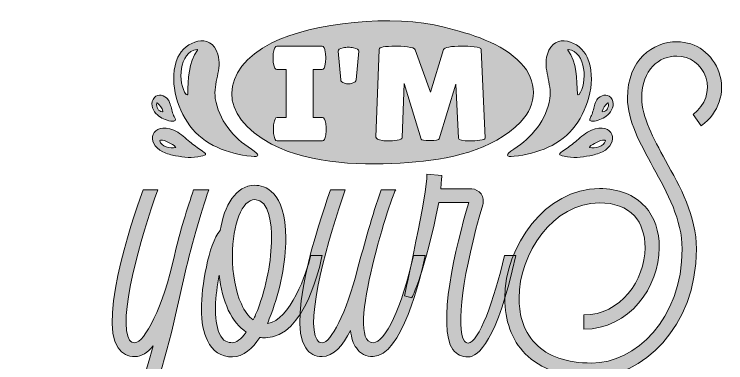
# Model space of a CAD drawing. Header units: inches. Extents: x 146 to 939, y -958 to -114.
# Drawn here: x 146 to 939, y -503 to -114 of the extents above; entities that cross this region are included whole.
import ezdxf

# ---------------------------------------------------------------- set-up
doc = ezdxf.new("R2010")
doc.units = ezdxf.units.IN
doc.header["$MEASUREMENT"] = 0
doc.layers.add('Layer 1', color=7, linetype='Continuous')

# ---------------------------------------------------------------- blocks, each defined once
blk = doc.blocks.new('block 3')
at = {"layer": 'Layer 1', "true_color": 0xfd2b7b}
h = blk.add_hatch(color=230, dxfattribs=at)
h.dxf.hatch_style = 2
edge = h.paths.add_edge_path()
edge.add_spline(control_points=[(715.32, -493.1), (700.31, -477.63), (692.58, -456.26), (692.58, -431.25), (692.58, -373.49), (737.6, -308.92), (798.09, -308.92), (819.46, -308.92), (837.2, -315.74), (849.02, -328.93), (859.48, -340.75), (864.94, -356.21), (864.94, -374.86), (864.94, -418.52), (831.28, -465.81), (780.81, -465.81), (780.81, -465.81), (780.81, -449.9), (780.81, -449.9), (821.74, -449.9), (849.02, -411.24), (849.02, -374.86), (849.02, -360.31), (844.93, -348.03), (837.2, -339.39), (828.1, -329.84), (814.91, -324.83), (798.09, -324.83), (746.7, -324.83), (708.5, -381.22), (708.5, -431.25), (708.5, -445.8), (711.68, -466.26), (726.69, -481.73), (740.79, -496.28), (761.71, -503.56), (789.45, -503.56), (838.11, -503.56), (890.4, -454.9), (890.4, -376.22), (890.4, -343.93), (874.03, -313.92), (858.12, -285.27), (843.56, -258.44), (829.47, -233.43), (829.47, -207.96), (829.47, -164.76), (858.12, -145.2), (884.49, -145.2), (906.32, -145.2), (924.51, -158.85), (931.79, -179.76), (939.06, -201.59), (931.33, -224.33), (911.78, -238.88), (911.78, -238.88), (902.68, -226.15), (902.68, -226.15), (916.33, -215.69), (921.78, -200.23), (916.78, -184.77), (911.78, -170.21), (899.04, -161.12), (884.49, -161.12), (864.94, -161.12), (845.38, -175.67), (845.38, -207.96), (845.38, -229.33), (858.12, -252.53), (871.76, -277.54), (888.13, -306.64), (906.32, -339.84), (906.32, -376.22), (906.32, -464.45), (845.38, -519.47), (789.45, -519.47), (757.61, -519.47), (732.6, -510.38), (715.32, -493.1)], knot_values=[0, 0, 0, 0, 1, 1, 1, 2, 2, 2, 3, 3, 3, 4, 4, 4, 5, 5, 5, 6, 6, 6, 7, 7, 7, 8, 8, 8, 9, 9, 9, 10, 10, 10, 11, 11, 11, 12, 12, 12, 13, 13, 13, 14, 14, 14, 15, 15, 15, 16, 16, 16, 17, 17, 17, 18, 18, 18, 19, 19, 19, 20, 20, 20, 21, 21, 21, 22, 22, 22, 23, 23, 23, 24, 24, 24, 25, 25, 25, 26, 26, 26, 26], degree=3, periodic=1)
h = blk.add_hatch(color=230, dxfattribs=at)
h.dxf.hatch_style = 2
edge = h.paths.add_edge_path()
edge.add_spline(control_points=[(634.83, -488.55), (616.64, -463.54), (637.56, -373.49), (652.57, -324.38), (652.57, -324.38), (618.91, -324.38), (618.91, -324.38), (603.91, -401.69), (588.9, -430.8), (588.9, -430.8), (588.9, -430.8), (580.71, -428.52), (580.71, -428.52), (580.71, -428.52), (606.63, -311.64), (605.73, -293), (605.73, -293), (622.55, -294.37), (622.55, -294.37), (622.55, -294.37), (622.1, -300.73), (621.19, -309.37), (621.19, -309.37), (655.75, -309.37), (655.75, -309.37), (659.84, -309.37), (663.48, -311.64), (666.21, -314.83), (668.48, -318.47), (669.39, -323.01), (668.03, -327.11), (646.2, -400.32), (637.56, -465.36), (647.56, -479), (648.93, -480.36), (649.84, -481.27), (651.66, -481.27), (663.02, -481.27), (681.21, -433.52), (692.13, -383.5), (692.13, -383.5), (704.86, -383.5), (704.86, -383.5), (683.94, -479.91), (662.57, -496.73), (651.66, -496.73), (644.83, -496.73), (638.92, -494.01), (634.83, -488.55)], knot_values=[0, 0, 0, 0, 1, 1, 1, 2, 2, 2, 3, 3, 3, 4, 4, 4, 5, 5, 5, 6, 6, 6, 7, 7, 7, 8, 8, 8, 9, 9, 9, 10, 10, 10, 11, 11, 11, 12, 12, 12, 13, 13, 13, 14, 14, 14, 15, 15, 15, 16, 16, 16, 16], degree=3, periodic=1)
h = blk.add_hatch(color=230, dxfattribs=at)
h.dxf.hatch_style = 2
edge = h.paths.add_edge_path()
edge.add_spline(control_points=[(361.07, -478.54), (356.53, -469.9), (354.25, -457.63), (354.25, -442.62), (354.25, -419.88), (361.98, -370.31), (375.17, -355.76), (379.72, -328.02), (392.45, -305.28), (413.82, -305.28), (424.29, -305.28), (448.39, -311.19), (448.39, -364.4), (448.39, -390.78), (442.02, -423.06), (432.02, -448.99), (430.65, -452.17), (429.29, -455.81), (427.92, -459.44), (453.39, -456.26), (472.03, -402.6), (476.13, -383.5), (476.13, -383.5), (488.86, -383.5), (488.86, -383.5), (487.04, -392.59), (470.22, -475.36), (425.65, -475.36), (423.37, -475.36), (421.56, -475.36), (419.28, -474.91), (411.55, -487.19), (401.09, -496.73), (388.81, -496.73), (376.53, -496.73), (366.53, -490.37), (361.07, -478.54)], knot_values=[0, 0, 0, 0, 1, 1, 1, 2, 2, 2, 3, 3, 3, 4, 4, 4, 5, 5, 5, 6, 6, 6, 7, 7, 7, 8, 8, 8, 9, 9, 9, 10, 10, 10, 11, 11, 11, 12, 12, 12, 12], degree=3, periodic=1)
edge = h.paths.add_edge_path()
edge.add_spline(control_points=[(374.26, -470.36), (378.35, -479.91), (384.26, -480.82), (388.81, -480.82), (392.45, -480.82), (398.36, -477.63), (404.27, -469), (396.54, -463.99), (389.72, -455.35), (384.26, -444.44), (379.26, -433.52), (375.63, -419.88), (374.26, -405.33), (369.71, -428.06), (367.44, -454.9), (374.26, -470.36)], knot_values=[0, 0, 0, 0, 1, 1, 1, 2, 2, 2, 3, 3, 3, 4, 4, 4, 5, 5, 5, 5], degree=3, periodic=1)
edge = h.paths.add_edge_path()
edge.add_spline(control_points=[(388.81, -383.95), (388.81, -404.42), (392.45, -423.52), (398.82, -437.62), (402.46, -445.8), (407, -451.71), (412.01, -455.35), (413.82, -451.71), (415.64, -447.62), (417.46, -443.07), (426.56, -418.97), (432.47, -388.95), (432.47, -364.4), (432.47, -351.21), (430.65, -321.2), (413.82, -321.2), (399.73, -321.2), (388.81, -348.48), (388.81, -383.95)], knot_values=[0, 0, 0, 0, 1, 1, 1, 2, 2, 2, 3, 3, 3, 4, 4, 4, 5, 5, 5, 6, 6, 6, 6], degree=3, periodic=1)
h = blk.add_hatch(color=230, dxfattribs=at)
h.dxf.hatch_style = 2
edge = h.paths.add_edge_path()
edge.add_spline(control_points=[(603.91, -383.5), (598.45, -408.96), (577.53, -496.28), (545.7, -496.28), (537.97, -496.28), (531.14, -493.1), (527.05, -486.73), (523.41, -482.18), (521.59, -475.36), (520.69, -467.17), (512.04, -484), (501.59, -496.28), (488.85, -496.28), (481.12, -496.28), (474.75, -493.1), (470.66, -486.73), (447.01, -453.53), (492.94, -324.83), (498.4, -310.28), (498.4, -310.28), (514.77, -310.28), (514.77, -310.28), (496.13, -362.12), (469.3, -457.63), (483.39, -477.63), (484.76, -479.91), (486.58, -480.82), (488.85, -480.82), (498.86, -480.82), (515.68, -448.07), (528.42, -398.51), (536.6, -368.95), (544.33, -339.84), (554.79, -310.28), (554.79, -310.28), (571.17, -310.28), (571.17, -310.28), (568.89, -308.46), (512.04, -480.82), (545.7, -480.82), (558.89, -480.82), (577.99, -441.71), (590.72, -383.5), (590.72, -383.5), (603.91, -383.5), (603.91, -383.5)], knot_values=[0, 0, 0, 0, 1, 1, 1, 2, 2, 2, 3, 3, 3, 4, 4, 4, 5, 5, 5, 6, 6, 6, 7, 7, 7, 8, 8, 8, 9, 9, 9, 10, 10, 10, 11, 11, 11, 12, 12, 12, 13, 13, 13, 14, 14, 14, 15, 15, 15, 15], degree=3, periodic=1)
h = blk.add_hatch(color=230, dxfattribs=at)
h.dxf.hatch_style = 2
edge = h.paths.add_edge_path()
edge.add_spline(control_points=[(362.44, -310.28), (353.8, -335.75), (341.98, -375.77), (334.25, -410.79), (311.51, -514.02), (285.59, -630.89), (208.28, -630.89), (161.89, -630.89), (145.52, -591.78), (145.52, -555.4), (145.52, -555.4), (161.44, -555.4), (161.44, -555.4), (161.44, -573.59), (165.98, -615.43), (208.28, -615.43), (256.03, -615.43), (281.49, -555.4), (300.59, -484.46), (294.23, -491.73), (287.41, -496.28), (280.13, -496.28), (272.4, -496.28), (266.03, -493.1), (261.48, -486.73), (237.84, -453.53), (283.77, -324.83), (289.23, -310.28), (289.23, -310.28), (305.6, -310.28), (305.6, -310.28), (286.5, -362.12), (260.12, -457.63), (274.22, -478.09), (275.58, -479.91), (277.4, -480.82), (280.13, -480.82), (290.59, -480.82), (311.51, -441.71), (324.24, -383.5), (330.15, -356.67), (338.79, -330.29), (345.62, -310.28), (345.62, -310.28), (362.44, -310.28), (362.44, -310.28)], knot_values=[0, 0, 0, 0, 1, 1, 1, 2, 2, 2, 3, 3, 3, 4, 4, 4, 5, 5, 5, 6, 6, 6, 7, 7, 7, 8, 8, 8, 9, 9, 9, 10, 10, 10, 11, 11, 11, 12, 12, 12, 13, 13, 13, 14, 14, 14, 15, 15, 15, 15], degree=3, periodic=1)
at = {"layer": 'Layer 1', "lineweight": 0}
for points, knots in [([(715.32, -493.1), (700.31, -477.63), (692.58, -456.26), (692.58, -431.25), (692.58, -373.49), (737.6, -308.92), (798.09, -308.92), (819.46, -308.92), (837.2, -315.74), (849.02, -328.93), (859.48, -340.75), (864.94, -356.21), (864.94, -374.86), (864.94, -418.52), (831.28, -465.81), (780.81, -465.81), (780.81, -465.81), (780.81, -449.9), (780.81, -449.9), (821.74, -449.9), (849.02, -411.24), (849.02, -374.86), (849.02, -360.31), (844.93, -348.03), (837.2, -339.39), (828.1, -329.84), (814.91, -324.83), (798.09, -324.83), (746.7, -324.83), (708.5, -381.22), (708.5, -431.25), (708.5, -445.8), (711.68, -466.26), (726.69, -481.73), (740.79, -496.28), (761.71, -503.56), (789.45, -503.56), (838.11, -503.56), (890.4, -454.9), (890.4, -376.22), (890.4, -343.93), (874.03, -313.92), (858.12, -285.27), (843.56, -258.44), (829.47, -233.43), (829.47, -207.96), (829.47, -164.76), (858.12, -145.2), (884.49, -145.2), (906.32, -145.2), (924.51, -158.85), (931.79, -179.76), (939.06, -201.59), (931.33, -224.33), (911.78, -238.88), (911.78, -238.88), (902.68, -226.15), (902.68, -226.15), (916.33, -215.69), (921.78, -200.23), (916.78, -184.77), (911.78, -170.21), (899.04, -161.12), (884.49, -161.12), (864.94, -161.12), (845.38, -175.67), (845.38, -207.96), (845.38, -229.33), (858.12, -252.53), (871.76, -277.54), (888.13, -306.64), (906.32, -339.84), (906.32, -376.22), (906.32, -464.45), (845.38, -519.47), (789.45, -519.47), (757.61, -519.47), (732.6, -510.38), (715.32, -493.1)], [0, 0, 0, 0, 1, 1, 1, 2, 2, 2, 3, 3, 3, 4, 4, 4, 5, 5, 5, 6, 6, 6, 7, 7, 7, 8, 8, 8, 9, 9, 9, 10, 10, 10, 11, 11, 11, 12, 12, 12, 13, 13, 13, 14, 14, 14, 15, 15, 15, 16, 16, 16, 17, 17, 17, 18, 18, 18, 19, 19, 19, 20, 20, 20, 21, 21, 21, 22, 22, 22, 23, 23, 23, 24, 24, 24, 25, 25, 25, 26, 26, 26, 26]), ([(634.83, -488.55), (616.64, -463.54), (637.56, -373.49), (652.57, -324.38), (652.57, -324.38), (618.91, -324.38), (618.91, -324.38), (603.91, -401.69), (588.9, -430.8), (588.9, -430.8), (588.9, -430.8), (580.71, -428.52), (580.71, -428.52), (580.71, -428.52), (606.63, -311.64), (605.73, -293), (605.73, -293), (622.55, -294.37), (622.55, -294.37), (622.55, -294.37), (622.1, -300.73), (621.19, -309.37), (621.19, -309.37), (655.75, -309.37), (655.75, -309.37), (659.84, -309.37), (663.48, -311.64), (666.21, -314.83), (668.48, -318.47), (669.39, -323.01), (668.03, -327.11), (646.2, -400.32), (637.56, -465.36), (647.56, -479), (648.93, -480.36), (649.84, -481.27), (651.66, -481.27), (663.02, -481.27), (681.21, -433.52), (692.13, -383.5), (692.13, -383.5), (704.86, -383.5), (704.86, -383.5), (683.94, -479.91), (662.57, -496.73), (651.66, -496.73), (644.83, -496.73), (638.92, -494.01), (634.83, -488.55)], [0, 0, 0, 0, 1, 1, 1, 2, 2, 2, 3, 3, 3, 4, 4, 4, 5, 5, 5, 6, 6, 6, 7, 7, 7, 8, 8, 8, 9, 9, 9, 10, 10, 10, 11, 11, 11, 12, 12, 12, 13, 13, 13, 14, 14, 14, 15, 15, 15, 16, 16, 16, 16]), ([(361.07, -478.54), (356.53, -469.9), (354.25, -457.63), (354.25, -442.62), (354.25, -419.88), (361.98, -370.31), (375.17, -355.76), (379.72, -328.02), (392.45, -305.28), (413.82, -305.28), (424.29, -305.28), (448.39, -311.19), (448.39, -364.4), (448.39, -390.78), (442.02, -423.06), (432.02, -448.99), (430.65, -452.17), (429.29, -455.81), (427.92, -459.44), (453.39, -456.26), (472.03, -402.6), (476.13, -383.5), (476.13, -383.5), (488.86, -383.5), (488.86, -383.5), (487.04, -392.59), (470.22, -475.36), (425.65, -475.36), (423.37, -475.36), (421.56, -475.36), (419.28, -474.91), (411.55, -487.19), (401.09, -496.73), (388.81, -496.73), (376.53, -496.73), (366.53, -490.37), (361.07, -478.54)], [0, 0, 0, 0, 1, 1, 1, 2, 2, 2, 3, 3, 3, 4, 4, 4, 5, 5, 5, 6, 6, 6, 7, 7, 7, 8, 8, 8, 9, 9, 9, 10, 10, 10, 11, 11, 11, 12, 12, 12, 12]), ([(603.91, -383.5), (598.45, -408.96), (577.53, -496.28), (545.7, -496.28), (537.97, -496.28), (531.14, -493.1), (527.05, -486.73), (523.41, -482.18), (521.59, -475.36), (520.69, -467.17), (512.04, -484), (501.59, -496.28), (488.85, -496.28), (481.12, -496.28), (474.75, -493.1), (470.66, -486.73), (447.01, -453.53), (492.94, -324.83), (498.4, -310.28), (498.4, -310.28), (514.77, -310.28), (514.77, -310.28), (496.13, -362.12), (469.3, -457.63), (483.39, -477.63), (484.76, -479.91), (486.58, -480.82), (488.85, -480.82), (498.86, -480.82), (515.68, -448.07), (528.42, -398.51), (536.6, -368.95), (544.33, -339.84), (554.79, -310.28), (554.79, -310.28), (571.17, -310.28), (571.17, -310.28), (568.89, -308.46), (512.04, -480.82), (545.7, -480.82), (558.89, -480.82), (577.99, -441.71), (590.72, -383.5), (590.72, -383.5), (603.91, -383.5), (603.91, -383.5)], [0, 0, 0, 0, 1, 1, 1, 2, 2, 2, 3, 3, 3, 4, 4, 4, 5, 5, 5, 6, 6, 6, 7, 7, 7, 8, 8, 8, 9, 9, 9, 10, 10, 10, 11, 11, 11, 12, 12, 12, 13, 13, 13, 14, 14, 14, 15, 15, 15, 15]), ([(362.44, -310.28), (353.8, -335.75), (341.98, -375.77), (334.25, -410.79), (311.51, -514.02), (285.59, -630.89), (208.28, -630.89), (161.89, -630.89), (145.52, -591.78), (145.52, -555.4), (145.52, -555.4), (161.44, -555.4), (161.44, -555.4), (161.44, -573.59), (165.98, -615.43), (208.28, -615.43), (256.03, -615.43), (281.49, -555.4), (300.59, -484.46), (294.23, -491.73), (287.41, -496.28), (280.13, -496.28), (272.4, -496.28), (266.03, -493.1), (261.48, -486.73), (237.84, -453.53), (283.77, -324.83), (289.23, -310.28), (289.23, -310.28), (305.6, -310.28), (305.6, -310.28), (286.5, -362.12), (260.12, -457.63), (274.22, -478.09), (275.58, -479.91), (277.4, -480.82), (280.13, -480.82), (290.59, -480.82), (311.51, -441.71), (324.24, -383.5), (330.15, -356.67), (338.79, -330.29), (345.62, -310.28), (345.62, -310.28), (362.44, -310.28), (362.44, -310.28)], [0, 0, 0, 0, 1, 1, 1, 2, 2, 2, 3, 3, 3, 4, 4, 4, 5, 5, 5, 6, 6, 6, 7, 7, 7, 8, 8, 8, 9, 9, 9, 10, 10, 10, 11, 11, 11, 12, 12, 12, 13, 13, 13, 14, 14, 14, 15, 15, 15, 15]), ([(388.81, -383.95), (388.81, -404.42), (392.45, -423.52), (398.82, -437.62), (402.46, -445.8), (407, -451.71), (412.01, -455.35), (413.82, -451.71), (415.64, -447.62), (417.46, -443.07), (426.56, -418.97), (432.47, -388.95), (432.47, -364.4), (432.47, -351.21), (430.65, -321.2), (413.82, -321.2), (399.73, -321.2), (388.81, -348.48), (388.81, -383.95)], [0, 0, 0, 0, 1, 1, 1, 2, 2, 2, 3, 3, 3, 4, 4, 4, 5, 5, 5, 6, 6, 6, 6]), ([(374.26, -470.36), (378.35, -479.91), (384.26, -480.82), (388.81, -480.82), (392.45, -480.82), (398.36, -477.63), (404.27, -469), (396.54, -463.99), (389.72, -455.35), (384.26, -444.44), (379.26, -433.52), (375.63, -419.88), (374.26, -405.33), (369.71, -428.06), (367.44, -454.9), (374.26, -470.36)], [0, 0, 0, 0, 1, 1, 1, 2, 2, 2, 3, 3, 3, 4, 4, 4, 5, 5, 5, 5])]:
    blk.add_open_spline(points, degree=3, knots=knots, dxfattribs=at)
blk = doc.blocks.new('block 5')
at = {"layer": 'Layer 1', "true_color": 0xffffff}
h = blk.add_hatch(color=7, dxfattribs=at)
h.dxf.hatch_style = 2
edge = h.paths.add_edge_path()
edge.add_spline(control_points=[(710.68, -169.01), (689.51, -146.5), (654.06, -136.22), (624.88, -128.81), (568.4, -114.47), (477.91, -123.43), (432.96, -146.46), (373.84, -176.78), (372.65, -228), (432.61, -259.33), (477.57, -282.82), (536.09, -283.17), (585.34, -279.86), (628.44, -276.96), (679.44, -266.79), (710.23, -234.7), (729.25, -214.86), (729.09, -188.57), (710.68, -169.01)], knot_values=[0, 0, 0, 0, 1, 1, 1, 2, 2, 2, 3, 3, 3, 4, 4, 4, 5, 5, 5, 6, 6, 6, 6], degree=3, periodic=1)
edge = h.paths.add_edge_path()
edge.add_spline(control_points=[(492.95, -249.17), (492.24, -253.49), (491.04, -255.64), (489.33, -255.64), (489.33, -255.64), (438.58, -255.64), (438.58, -255.64), (436.87, -255.64), (435.71, -253.49), (435.11, -249.17), (434.71, -247.06), (434.51, -244.9), (434.51, -242.69), (434.51, -240.48), (434.71, -238.32), (435.11, -236.22), (435.71, -231.9), (436.87, -229.74), (438.58, -229.74), (438.58, -229.74), (448.97, -229.74), (448.97, -229.74), (448.97, -229.74), (448.97, -176.12), (448.97, -176.12), (448.97, -176.12), (438.27, -176.12), (438.27, -176.12), (436.57, -176.12), (435.36, -173.96), (434.66, -169.64), (434.36, -167.53), (434.21, -165.37), (434.21, -163.16), (434.21, -160.96), (434.36, -158.8), (434.66, -156.69), (435.36, -152.37), (436.57, -150.21), (438.27, -150.21), (438.27, -150.21), (488.88, -150.21), (488.88, -150.21), (490.59, -150.21), (491.74, -152.37), (492.35, -156.69), (492.75, -158.8), (492.95, -160.96), (492.95, -163.16), (492.95, -165.37), (492.75, -167.53), (492.35, -169.64), (491.74, -173.96), (490.59, -176.12), (488.88, -176.12), (488.88, -176.12), (478.79, -176.12), (478.79, -176.12), (478.79, -176.12), (478.79, -229.74), (478.79, -229.74), (478.79, -229.74), (489.33, -229.74), (489.33, -229.74), (491.04, -229.74), (492.24, -231.9), (492.95, -236.22), (493.35, -238.32), (493.55, -240.48), (493.55, -242.69), (493.55, -244.9), (493.35, -247.06), (492.95, -249.17)], knot_values=[0, 0, 0, 0, 1, 1, 1, 2, 2, 2, 3, 3, 3, 4, 4, 4, 5, 5, 5, 6, 6, 6, 7, 7, 7, 8, 8, 8, 9, 9, 9, 10, 10, 10, 11, 11, 11, 12, 12, 12, 13, 13, 13, 14, 14, 14, 15, 15, 15, 16, 16, 16, 17, 17, 17, 18, 18, 18, 19, 19, 19, 20, 20, 20, 21, 21, 21, 22, 22, 22, 23, 23, 23, 24, 24, 24, 24], degree=3, periodic=1)
edge = h.paths.add_edge_path()
edge.add_spline(control_points=[(526.69, -187.56), (526.69, -189.37), (525.23, -190.68), (522.32, -191.48), (520.91, -191.88), (519.5, -192.08), (518.1, -192.08), (516.69, -192.08), (515.29, -191.88), (513.88, -191.48), (511.07, -190.68), (509.66, -189.37), (509.66, -187.56), (509.66, -187.56), (506.65, -155.78), (506.65, -155.78), (506.65, -153.98), (508.56, -152.67), (512.38, -151.87), (514.28, -151.47), (516.19, -151.26), (518.1, -151.26), (520.01, -151.26), (521.91, -151.47), (523.82, -151.87), (527.74, -152.67), (529.7, -153.98), (529.7, -155.78), (529.7, -155.78), (526.69, -187.56), (526.69, -187.56)], knot_values=[0, 0, 0, 0, 1, 1, 1, 2, 2, 2, 3, 3, 3, 4, 4, 4, 5, 5, 5, 6, 6, 6, 7, 7, 7, 8, 8, 8, 9, 9, 9, 10, 10, 10, 10], degree=3, periodic=1)
edge = h.paths.add_edge_path()
edge.add_spline(control_points=[(664.8, -255.04), (660.89, -255.55), (657.42, -255.79), (654.41, -255.79), (645.47, -255.79), (641, -254.79), (641, -252.78), (641, -252.78), (637.84, -192.38), (637.84, -192.38), (637.84, -192.38), (619.47, -253.54), (619.47, -253.54), (619.07, -254.74), (615.65, -255.34), (609.22, -255.34), (602.8, -255.34), (599.48, -254.79), (599.28, -253.69), (599.28, -253.69), (580.31, -191.78), (580.31, -191.78), (580.31, -191.78), (578.2, -251.88), (578.2, -251.88), (578.1, -253.39), (576.19, -254.42), (572.47, -254.97), (568.76, -255.52), (565.67, -255.79), (563.21, -255.79), (560.75, -255.79), (558.37, -255.64), (556.06, -255.34), (551.24, -254.64), (548.88, -253.39), (548.98, -251.58), (548.98, -251.58), (552.44, -153.67), (552.44, -153.67), (552.44, -151.26), (558.57, -150.06), (570.82, -150.06), (574.43, -150.06), (578.85, -150.34), (584.07, -150.89), (589.29, -151.44), (592.2, -152.52), (592.81, -154.13), (592.81, -154.13), (609.68, -201.57), (609.68, -201.57), (609.68, -201.57), (624.44, -153.98), (624.44, -153.98), (625.34, -151.37), (632.27, -150.06), (645.22, -150.06), (648.94, -150.06), (653.38, -150.34), (658.55, -150.89), (663.72, -151.44), (666.31, -152.42), (666.31, -153.83), (666.31, -153.83), (670.68, -252.63), (670.68, -252.63), (670.68, -253.74), (668.72, -254.54), (664.8, -255.04)], knot_values=[0, 0, 0, 0, 1, 1, 1, 2, 2, 2, 3, 3, 3, 4, 4, 4, 5, 5, 5, 6, 6, 6, 7, 7, 7, 8, 8, 8, 9, 9, 9, 10, 10, 10, 11, 11, 11, 12, 12, 12, 13, 13, 13, 14, 14, 14, 15, 15, 15, 16, 16, 16, 17, 17, 17, 18, 18, 18, 19, 19, 19, 20, 20, 20, 21, 21, 21, 22, 22, 22, 23, 23, 23, 23], degree=3, periodic=1)
h = blk.add_hatch(color=7, dxfattribs=at)
h.dxf.hatch_style = 2
edge = h.paths.add_edge_path()
edge.add_spline(control_points=[(410.06, -265.03), (389.79, -252.29), (373.2, -231.87), (369.78, -208.44), (367.24, -191.01), (377.76, -176.01), (372.53, -159.02), (364.72, -133.62), (335.68, -144.9), (328.06, -162.5), (317.38, -187.16), (326.33, -218.07), (341.35, -238.82), (357.05, -260.48), (383.7, -270.06), (409.67, -272.91), (419.72, -274.02), (419.4, -270.91), (410.06, -265.03)], knot_values=[0, 0, 0, 0, 1, 1, 1, 2, 2, 2, 3, 3, 3, 4, 4, 4, 5, 5, 5, 6, 6, 6, 6], degree=3, periodic=1)
edge = h.paths.add_edge_path()
edge.add_spline(control_points=[(349.84, -154.49), (339.34, -168.53), (339.9, -186.84), (338.98, -203.63), (338.92, -204.62), (337.79, -204.82), (337.24, -204.1), (327.55, -191.51), (329.06, -156.27), (349.37, -153.67), (349.76, -153.62), (350.07, -154.18), (349.84, -154.49)], knot_values=[0, 0, 0, 0, 1, 1, 1, 2, 2, 2, 3, 3, 3, 4, 4, 4, 4], degree=3, periodic=1)
h = blk.add_hatch(color=7, dxfattribs=at)
h.dxf.hatch_style = 2
edge = h.paths.add_edge_path()
edge.add_spline(control_points=[(771.26, -238.82), (786.29, -218.07), (795.23, -187.16), (784.55, -162.5), (776.94, -144.9), (747.91, -133.62), (740.09, -159.02), (734.86, -176.01), (745.38, -191.01), (742.84, -208.44), (739.42, -231.87), (722.82, -252.29), (702.56, -265.03), (693.21, -270.91), (692.89, -274.02), (702.94, -272.91), (728.93, -270.06), (755.56, -260.48), (771.26, -238.82)], knot_values=[0, 0, 0, 0, 1, 1, 1, 2, 2, 2, 3, 3, 3, 4, 4, 4, 5, 5, 5, 6, 6, 6, 6], degree=3, periodic=1)
edge = h.paths.add_edge_path()
edge.add_spline(control_points=[(763.25, -153.67), (783.55, -156.27), (785.06, -191.51), (775.38, -204.1), (774.82, -204.82), (773.7, -204.62), (773.64, -203.63), (772.71, -186.84), (773.27, -168.53), (762.77, -154.49), (762.54, -154.18), (762.85, -153.62), (763.25, -153.67)], knot_values=[0, 0, 0, 0, 1, 1, 1, 2, 2, 2, 3, 3, 3, 4, 4, 4, 4], degree=3, periodic=1)
h = blk.add_hatch(color=7, dxfattribs=at)
h.dxf.hatch_style = 2
edge = h.paths.add_edge_path()
edge.add_spline(control_points=[(305.23, -226.81), (309.22, -230.32), (314.6, -232.85), (320.06, -233.65), (325.83, -234.49), (326.62, -233.26), (323.86, -228.53), (323.39, -227.73), (322.97, -226.89), (322.66, -225.96), (321.92, -223.76), (321.34, -221.5), (320.75, -219.26), (319.85, -215.78), (318.31, -210.15), (315.4, -207.75), (310.63, -203.81), (303.84, -203), (300.3, -209.7), (297.18, -215.6), (300.68, -222.84), (305.23, -226.81)], knot_values=[0, 0, 0, 0, 1, 1, 1, 2, 2, 2, 3, 3, 3, 4, 4, 4, 5, 5, 5, 6, 6, 6, 7, 7, 7, 7], degree=3, periodic=1)
edge = h.paths.add_edge_path()
edge.add_spline(control_points=[(304.57, -213.78), (304.7, -213.36), (305.17, -213.29), (305.48, -213.54), (307.99, -215.55), (310.41, -219.44), (311.31, -222.53), (311.43, -222.9), (311.13, -223.24), (310.76, -223.26), (306.36, -223.52), (303.5, -217.46), (304.57, -213.78)], knot_values=[0, 0, 0, 0, 1, 1, 1, 2, 2, 2, 3, 3, 3, 4, 4, 4, 4], degree=3, periodic=1)
h = blk.add_hatch(color=7, dxfattribs=at)
h.dxf.hatch_style = 2
edge = h.paths.add_edge_path()
edge.add_spline(control_points=[(792.56, -233.65), (798.02, -232.85), (803.39, -230.32), (807.39, -226.81), (811.93, -222.84), (815.44, -215.6), (812.32, -209.7), (808.78, -203), (801.99, -203.81), (797.21, -207.75), (794.3, -210.15), (792.77, -215.78), (791.87, -219.26), (791.28, -221.5), (790.7, -223.76), (789.96, -225.96), (789.65, -226.89), (789.21, -227.73), (788.75, -228.53), (786, -233.26), (786.79, -234.49), (792.56, -233.65)], knot_values=[0, 0, 0, 0, 1, 1, 1, 2, 2, 2, 3, 3, 3, 4, 4, 4, 5, 5, 5, 6, 6, 6, 7, 7, 7, 7], degree=3, periodic=1)
edge = h.paths.add_edge_path()
edge.add_spline(control_points=[(807.14, -213.54), (807.44, -213.29), (807.92, -213.36), (808.05, -213.78), (809.12, -217.46), (806.25, -223.52), (801.86, -223.26), (801.49, -223.24), (801.19, -222.9), (801.3, -222.53), (802.2, -219.44), (804.63, -215.55), (807.14, -213.54)], knot_values=[0, 0, 0, 0, 1, 1, 1, 2, 2, 2, 3, 3, 3, 4, 4, 4, 4], degree=3, periodic=1)
h = blk.add_hatch(color=7, dxfattribs=at)
h.dxf.hatch_style = 2
edge = h.paths.add_edge_path()
edge.add_spline(control_points=[(352.83, -265.24), (348.23, -262.3), (344.01, -259.09), (339.62, -255.29), (334.83, -251.13), (329.45, -246.35), (323.48, -243.95), (298.63, -233.96), (291.31, -257.88), (311.19, -268.03), (315.83, -270.4), (321.13, -271.45), (325.26, -272.29), (334.41, -274.13), (344.43, -275.09), (353.66, -272.91), (360.48, -271.3), (361.38, -270.74), (352.83, -265.24)], knot_values=[0, 0, 0, 0, 1, 1, 1, 2, 2, 2, 3, 3, 3, 4, 4, 4, 5, 5, 5, 6, 6, 6, 6], degree=3, periodic=1)
edge = h.paths.add_edge_path()
edge.add_spline(control_points=[(325.29, -263.23), (319.8, -264.59), (309.22, -262.13), (307.87, -255.85), (307.77, -255.44), (307.99, -254.86), (308.47, -254.79), (311.98, -254.29), (314.62, -255.87), (317.65, -257.47), (320.46, -258.95), (323.56, -260.04), (325.54, -262.62), (325.7, -262.83), (325.53, -263.18), (325.29, -263.23)], knot_values=[0, 0, 0, 0, 1, 1, 1, 2, 2, 2, 3, 3, 3, 4, 4, 4, 5, 5, 5, 5], degree=3, periodic=1)
h = blk.add_hatch(color=7, dxfattribs=at)
h.dxf.hatch_style = 2
edge = h.paths.add_edge_path()
edge.add_spline(control_points=[(789.14, -243.95), (783.16, -246.35), (777.8, -251.13), (773, -255.29), (768.61, -259.09), (764.39, -262.3), (759.8, -265.24), (751.24, -270.74), (752.14, -271.3), (758.96, -272.91), (768.19, -275.09), (778.21, -274.13), (787.35, -272.29), (791.48, -271.45), (796.79, -270.4), (801.43, -268.03), (821.31, -257.88), (813.99, -233.96), (789.14, -243.95)], knot_values=[0, 0, 0, 0, 1, 1, 1, 2, 2, 2, 3, 3, 3, 4, 4, 4, 5, 5, 5, 6, 6, 6, 6], degree=3, periodic=1)
edge = h.paths.add_edge_path()
edge.add_spline(control_points=[(804.76, -255.85), (803.39, -262.13), (792.82, -264.59), (787.33, -263.23), (787.09, -263.18), (786.92, -262.83), (787.07, -262.62), (789.06, -260.04), (792.16, -258.95), (794.96, -257.47), (798, -255.87), (800.64, -254.29), (804.14, -254.79), (804.63, -254.86), (804.84, -255.44), (804.76, -255.85)], knot_values=[0, 0, 0, 0, 1, 1, 1, 2, 2, 2, 3, 3, 3, 4, 4, 4, 5, 5, 5, 5], degree=3, periodic=1)
at = {"layer": 'Layer 1', "lineweight": 0}
for points, knots in [([(710.68, -169.01), (689.51, -146.5), (654.06, -136.22), (624.88, -128.81), (568.4, -114.47), (477.91, -123.43), (432.96, -146.46), (373.84, -176.78), (372.65, -228), (432.61, -259.33), (477.57, -282.82), (536.09, -283.17), (585.34, -279.86), (628.44, -276.96), (679.44, -266.79), (710.23, -234.7), (729.25, -214.86), (729.09, -188.57), (710.68, -169.01)], [0, 0, 0, 0, 1, 1, 1, 2, 2, 2, 3, 3, 3, 4, 4, 4, 5, 5, 5, 6, 6, 6, 6]), ([(410.06, -265.03), (389.79, -252.29), (373.2, -231.87), (369.78, -208.44), (367.24, -191.01), (377.76, -176.01), (372.53, -159.02), (364.72, -133.62), (335.68, -144.9), (328.06, -162.5), (317.38, -187.16), (326.33, -218.07), (341.35, -238.82), (357.05, -260.48), (383.7, -270.06), (409.67, -272.91), (419.72, -274.02), (419.4, -270.91), (410.06, -265.03)], [0, 0, 0, 0, 1, 1, 1, 2, 2, 2, 3, 3, 3, 4, 4, 4, 5, 5, 5, 6, 6, 6, 6]), ([(771.26, -238.82), (786.29, -218.07), (795.23, -187.16), (784.55, -162.5), (776.94, -144.9), (747.91, -133.62), (740.09, -159.02), (734.86, -176.01), (745.38, -191.01), (742.84, -208.44), (739.42, -231.87), (722.82, -252.29), (702.56, -265.03), (693.21, -270.91), (692.89, -274.02), (702.94, -272.91), (728.93, -270.06), (755.56, -260.48), (771.26, -238.82)], [0, 0, 0, 0, 1, 1, 1, 2, 2, 2, 3, 3, 3, 4, 4, 4, 5, 5, 5, 6, 6, 6, 6]), ([(492.95, -249.17), (492.24, -253.49), (491.04, -255.64), (489.33, -255.64), (489.33, -255.64), (438.58, -255.64), (438.58, -255.64), (436.87, -255.64), (435.71, -253.49), (435.11, -249.17), (434.71, -247.06), (434.51, -244.9), (434.51, -242.69), (434.51, -240.48), (434.71, -238.32), (435.11, -236.22), (435.71, -231.9), (436.87, -229.74), (438.58, -229.74), (438.58, -229.74), (448.97, -229.74), (448.97, -229.74), (448.97, -229.74), (448.97, -176.12), (448.97, -176.12), (448.97, -176.12), (438.27, -176.12), (438.27, -176.12), (436.57, -176.12), (435.36, -173.96), (434.66, -169.64), (434.36, -167.53), (434.21, -165.37), (434.21, -163.16), (434.21, -160.96), (434.36, -158.8), (434.66, -156.69), (435.36, -152.37), (436.57, -150.21), (438.27, -150.21), (438.27, -150.21), (488.88, -150.21), (488.88, -150.21), (490.59, -150.21), (491.74, -152.37), (492.35, -156.69), (492.75, -158.8), (492.95, -160.96), (492.95, -163.16), (492.95, -165.37), (492.75, -167.53), (492.35, -169.64), (491.74, -173.96), (490.59, -176.12), (488.88, -176.12), (488.88, -176.12), (478.79, -176.12), (478.79, -176.12), (478.79, -176.12), (478.79, -229.74), (478.79, -229.74), (478.79, -229.74), (489.33, -229.74), (489.33, -229.74), (491.04, -229.74), (492.24, -231.9), (492.95, -236.22), (493.35, -238.32), (493.55, -240.48), (493.55, -242.69), (493.55, -244.9), (493.35, -247.06), (492.95, -249.17)], [0, 0, 0, 0, 1, 1, 1, 2, 2, 2, 3, 3, 3, 4, 4, 4, 5, 5, 5, 6, 6, 6, 7, 7, 7, 8, 8, 8, 9, 9, 9, 10, 10, 10, 11, 11, 11, 12, 12, 12, 13, 13, 13, 14, 14, 14, 15, 15, 15, 16, 16, 16, 17, 17, 17, 18, 18, 18, 19, 19, 19, 20, 20, 20, 21, 21, 21, 22, 22, 22, 23, 23, 23, 24, 24, 24, 24]), ([(664.8, -255.04), (660.89, -255.55), (657.42, -255.79), (654.41, -255.79), (645.47, -255.79), (641, -254.79), (641, -252.78), (641, -252.78), (637.84, -192.38), (637.84, -192.38), (637.84, -192.38), (619.47, -253.54), (619.47, -253.54), (619.07, -254.74), (615.65, -255.34), (609.22, -255.34), (602.8, -255.34), (599.48, -254.79), (599.28, -253.69), (599.28, -253.69), (580.31, -191.78), (580.31, -191.78), (580.31, -191.78), (578.2, -251.88), (578.2, -251.88), (578.1, -253.39), (576.19, -254.42), (572.47, -254.97), (568.76, -255.52), (565.67, -255.79), (563.21, -255.79), (560.75, -255.79), (558.37, -255.64), (556.06, -255.34), (551.24, -254.64), (548.88, -253.39), (548.98, -251.58), (548.98, -251.58), (552.44, -153.67), (552.44, -153.67), (552.44, -151.26), (558.57, -150.06), (570.82, -150.06), (574.43, -150.06), (578.85, -150.34), (584.07, -150.89), (589.29, -151.44), (592.2, -152.52), (592.81, -154.13), (592.81, -154.13), (609.68, -201.57), (609.68, -201.57), (609.68, -201.57), (624.44, -153.98), (624.44, -153.98), (625.34, -151.37), (632.27, -150.06), (645.22, -150.06), (648.94, -150.06), (653.38, -150.34), (658.55, -150.89), (663.72, -151.44), (666.31, -152.42), (666.31, -153.83), (666.31, -153.83), (670.68, -252.63), (670.68, -252.63), (670.68, -253.74), (668.72, -254.54), (664.8, -255.04)], [0, 0, 0, 0, 1, 1, 1, 2, 2, 2, 3, 3, 3, 4, 4, 4, 5, 5, 5, 6, 6, 6, 7, 7, 7, 8, 8, 8, 9, 9, 9, 10, 10, 10, 11, 11, 11, 12, 12, 12, 13, 13, 13, 14, 14, 14, 15, 15, 15, 16, 16, 16, 17, 17, 17, 18, 18, 18, 19, 19, 19, 20, 20, 20, 21, 21, 21, 22, 22, 22, 23, 23, 23, 23]), ([(349.84, -154.49), (339.34, -168.53), (339.9, -186.84), (338.98, -203.63), (338.92, -204.62), (337.79, -204.82), (337.24, -204.1), (327.55, -191.51), (329.06, -156.27), (349.37, -153.67), (349.76, -153.62), (350.07, -154.18), (349.84, -154.49)], [0, 0, 0, 0, 1, 1, 1, 2, 2, 2, 3, 3, 3, 4, 4, 4, 4]), ([(526.69, -187.56), (526.69, -189.37), (525.23, -190.68), (522.32, -191.48), (520.91, -191.88), (519.5, -192.08), (518.1, -192.08), (516.69, -192.08), (515.29, -191.88), (513.88, -191.48), (511.07, -190.68), (509.66, -189.37), (509.66, -187.56), (509.66, -187.56), (506.65, -155.78), (506.65, -155.78), (506.65, -153.98), (508.56, -152.67), (512.38, -151.87), (514.28, -151.47), (516.19, -151.26), (518.1, -151.26), (520.01, -151.26), (521.91, -151.47), (523.82, -151.87), (527.74, -152.67), (529.7, -153.98), (529.7, -155.78), (529.7, -155.78), (526.69, -187.56), (526.69, -187.56)], [0, 0, 0, 0, 1, 1, 1, 2, 2, 2, 3, 3, 3, 4, 4, 4, 5, 5, 5, 6, 6, 6, 7, 7, 7, 8, 8, 8, 9, 9, 9, 10, 10, 10, 10]), ([(763.25, -153.67), (783.55, -156.27), (785.06, -191.51), (775.38, -204.1), (774.82, -204.82), (773.7, -204.62), (773.64, -203.63), (772.71, -186.84), (773.27, -168.53), (762.77, -154.49), (762.54, -154.18), (762.85, -153.62), (763.25, -153.67)], [0, 0, 0, 0, 1, 1, 1, 2, 2, 2, 3, 3, 3, 4, 4, 4, 4]), ([(305.23, -226.81), (309.22, -230.32), (314.6, -232.85), (320.06, -233.65), (325.83, -234.49), (326.62, -233.26), (323.86, -228.53), (323.39, -227.73), (322.97, -226.89), (322.66, -225.96), (321.92, -223.76), (321.34, -221.5), (320.75, -219.26), (319.85, -215.78), (318.31, -210.15), (315.4, -207.75), (310.63, -203.81), (303.84, -203), (300.3, -209.7), (297.18, -215.6), (300.68, -222.84), (305.23, -226.81)], [0, 0, 0, 0, 1, 1, 1, 2, 2, 2, 3, 3, 3, 4, 4, 4, 5, 5, 5, 6, 6, 6, 7, 7, 7, 7]), ([(792.56, -233.65), (798.02, -232.85), (803.39, -230.32), (807.39, -226.81), (811.93, -222.84), (815.44, -215.6), (812.32, -209.7), (808.78, -203), (801.99, -203.81), (797.21, -207.75), (794.3, -210.15), (792.77, -215.78), (791.87, -219.26), (791.28, -221.5), (790.7, -223.76), (789.96, -225.96), (789.65, -226.89), (789.21, -227.73), (788.75, -228.53), (786, -233.26), (786.79, -234.49), (792.56, -233.65)], [0, 0, 0, 0, 1, 1, 1, 2, 2, 2, 3, 3, 3, 4, 4, 4, 5, 5, 5, 6, 6, 6, 7, 7, 7, 7]), ([(304.57, -213.78), (304.7, -213.36), (305.17, -213.29), (305.48, -213.54), (307.99, -215.55), (310.41, -219.44), (311.31, -222.53), (311.43, -222.9), (311.13, -223.24), (310.76, -223.26), (306.36, -223.52), (303.5, -217.46), (304.57, -213.78)], [0, 0, 0, 0, 1, 1, 1, 2, 2, 2, 3, 3, 3, 4, 4, 4, 4]), ([(807.14, -213.54), (807.44, -213.29), (807.92, -213.36), (808.05, -213.78), (809.12, -217.46), (806.25, -223.52), (801.86, -223.26), (801.49, -223.24), (801.19, -222.9), (801.3, -222.53), (802.2, -219.44), (804.63, -215.55), (807.14, -213.54)], [0, 0, 0, 0, 1, 1, 1, 2, 2, 2, 3, 3, 3, 4, 4, 4, 4]), ([(352.83, -265.24), (348.23, -262.3), (344.01, -259.09), (339.62, -255.29), (334.83, -251.13), (329.45, -246.35), (323.48, -243.95), (298.63, -233.96), (291.31, -257.88), (311.19, -268.03), (315.83, -270.4), (321.13, -271.45), (325.26, -272.29), (334.41, -274.13), (344.43, -275.09), (353.66, -272.91), (360.48, -271.3), (361.38, -270.74), (352.83, -265.24)], [0, 0, 0, 0, 1, 1, 1, 2, 2, 2, 3, 3, 3, 4, 4, 4, 5, 5, 5, 6, 6, 6, 6]), ([(789.14, -243.95), (783.16, -246.35), (777.8, -251.13), (773, -255.29), (768.61, -259.09), (764.39, -262.3), (759.8, -265.24), (751.24, -270.74), (752.14, -271.3), (758.96, -272.91), (768.19, -275.09), (778.21, -274.13), (787.35, -272.29), (791.48, -271.45), (796.79, -270.4), (801.43, -268.03), (821.31, -257.88), (813.99, -233.96), (789.14, -243.95)], [0, 0, 0, 0, 1, 1, 1, 2, 2, 2, 3, 3, 3, 4, 4, 4, 5, 5, 5, 6, 6, 6, 6]), ([(325.29, -263.23), (319.8, -264.59), (309.22, -262.13), (307.87, -255.85), (307.77, -255.44), (307.99, -254.86), (308.47, -254.79), (311.98, -254.29), (314.62, -255.87), (317.65, -257.47), (320.46, -258.95), (323.56, -260.04), (325.54, -262.62), (325.7, -262.83), (325.53, -263.18), (325.29, -263.23)], [0, 0, 0, 0, 1, 1, 1, 2, 2, 2, 3, 3, 3, 4, 4, 4, 5, 5, 5, 5]), ([(804.76, -255.85), (803.39, -262.13), (792.82, -264.59), (787.33, -263.23), (787.09, -263.18), (786.92, -262.83), (787.07, -262.62), (789.06, -260.04), (792.16, -258.95), (794.96, -257.47), (798, -255.87), (800.64, -254.29), (804.14, -254.79), (804.63, -254.86), (804.84, -255.44), (804.76, -255.85)], [0, 0, 0, 0, 1, 1, 1, 2, 2, 2, 3, 3, 3, 4, 4, 4, 5, 5, 5, 5])]:
    blk.add_open_spline(points, degree=3, knots=knots, dxfattribs=at)
blk = doc.blocks.new('block 2')
at = {"layer": 'Layer 1'}
for name in ['block 5', 'block 3']:
    blk.add_blockref(name, (0, 0), dxfattribs=at)

msp = doc.modelspace()

# ---------------------------------------------------------------- block references
at = {"layer": 'Layer 1'}
msp.add_blockref('block 2', (0, 0), dxfattribs=at)

doc.saveas('drawing.dxf')
